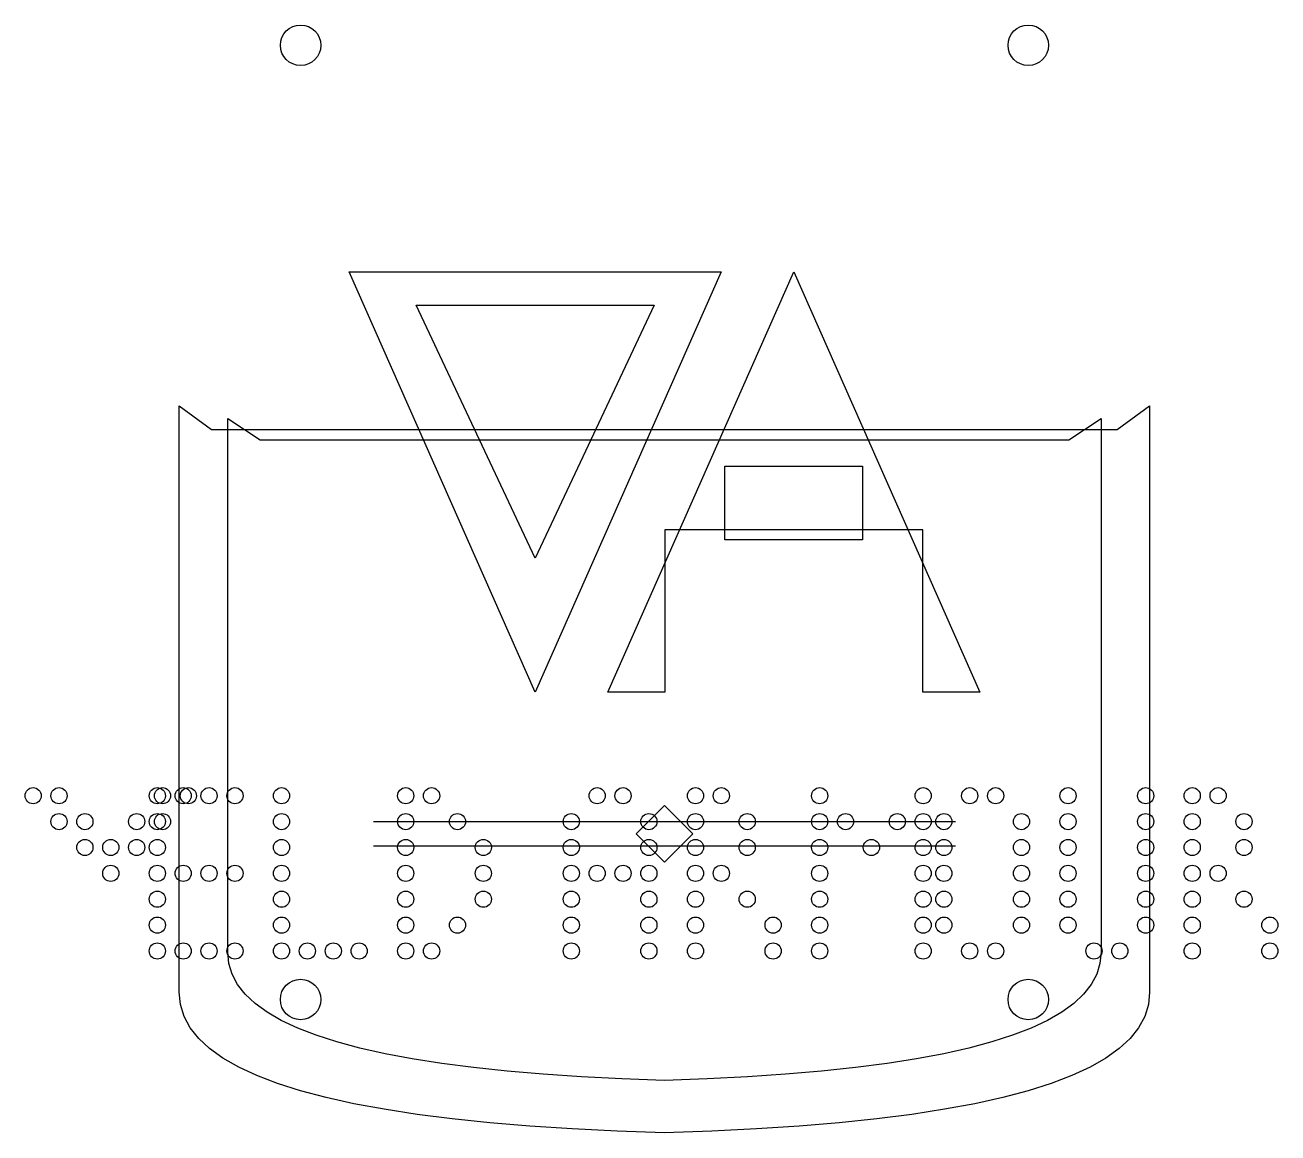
# Model space of a CAD drawing. Header units: millimetres. Extents: x -79 to 76, y -72 to 64.
import ezdxf

# ---------------------------------------------------------------- set-up
doc = ezdxf.new("R2010")
doc.units = ezdxf.units.MM
doc.layers.add('CUT', color=7, linetype='Continuous')

msp = doc.modelspace()

# ---------------------------------------------------------------- linework, layer by layer
at = {"layer": 'CUT'}
for points in [[(-39, 34), (7, 34), (-16, -18)], [(16, 34), (39, -18), (31.962, -18), (31.962, 2.088), (0.038, 2.088), (0.038, -18), (-7, -18)], [(-30.72, 29.86), (-1.28, 29.86), (-16, -1.44)], [(-56, 14.5), (56, 14.5), (60, 17.4), (60, -55.1), (59.85, -56.6312), (59.4, -58.0928), (58.65, -59.4848), (57.6, -60.8072), (56.25, -62.06), (54.6, -63.2432), (52.65, -64.3568), (50.4, -65.4008), (47.85, -66.3752), (45, -67.28), (41.85, -68.1152), (38.4, -68.8808), (34.65, -69.5768), (30.6, -70.2032), (26.25, -70.76), (21.6, -71.2472), (16.65, -71.6648), (11.4, -72.0128), (5.85, -72.2912), (0, -72.5), (-5.85, -72.2912), (-11.4, -72.0128), (-16.65, -71.6648), (-21.6, -71.2472), (-26.25, -70.76), (-30.6, -70.2032), (-34.65, -69.5768), (-38.4, -68.8808), (-41.85, -68.1152), (-45, -67.28), (-47.85, -66.3752), (-50.4, -65.4008), (-52.65, -64.3568), (-54.6, -63.2432), (-56.25, -62.06), (-57.6, -60.8072), (-58.65, -59.4848), (-59.4, -58.0928), (-59.85, -56.6312), (-60, -55.1), (-60, 17.4)], [(-50, 13.2), (50, 13.2), (54, 15.84), (54, -50.16), (53.865, -51.55392), (53.46, -52.88448), (52.785, -54.15168), (51.84, -55.35552), (50.625, -56.496), (49.14, -57.57312), (47.385, -58.58688), (45.36, -59.53728), (43.065, -60.42432), (40.5, -61.248), (37.665, -62.00832), (34.56, -62.70528), (31.185, -63.33888), (27.54, -63.90912), (23.625, -64.416), (19.44, -64.85952), (14.985, -65.23968), (10.26, -65.55648), (5.265, -65.80992), (0, -66), (-5.265, -65.80992), (-10.26, -65.55648), (-14.985, -65.23968), (-19.44, -64.85952), (-23.625, -64.416), (-27.54, -63.90912), (-31.185, -63.33888), (-34.56, -62.70528), (-37.665, -62.00832), (-40.5, -61.248), (-43.065, -60.42432), (-45.36, -59.53728), (-47.385, -58.58688), (-49.14, -57.57312), (-50.625, -56.496), (-51.84, -55.35552), (-52.785, -54.15168), (-53.46, -52.88448), (-53.865, -51.55392), (-54, -50.16), (-54, 15.84)], [(7.49, 9.954), (24.51, 9.954), (24.51, 0.846), (7.49, 0.846)], [(0, -39), (3.5, -35.5), (0, -32), (-3.5, -35.5)]]:
    msp.add_lwpolyline(points, close=True, dxfattribs=at)
for points in [[(-36, -34), (36, -34)], [(-36, -37), (36, -37)]]:
    msp.add_lwpolyline(points, dxfattribs=at)
for centre, radius in [((-45, 62), 2.5), ((45, 62), 2.5), ((-78.08, -30.8), 1), ((-74.88, -30.8), 1), ((-62.72, -30.8), 1), ((-62.08, -30.8), 1), ((-59.52, -30.8), 1), ((-58.88, -30.8), 1), ((-56.32, -30.8), 1), ((-53.12, -30.8), 1), ((-47.36, -30.8), 1), ((-32, -30.8), 1), ((-28.8, -30.8), 1), ((-8.32, -30.8), 1), ((-5.12, -30.8), 1), ((3.84, -30.8), 1), ((7.04, -30.8), 1), ((19.2, -30.8), 1), ((32, -30.8), 1), ((37.76, -30.8), 1), ((40.96, -30.8), 1), ((49.92, -30.8), 1), ((59.52, -30.8), 1), ((65.28, -30.8), 1), ((68.48, -30.8), 1), ((-74.88, -34), 1), ((-71.68, -34), 1), ((-65.28, -34), 1), ((-62.72, -34), 1), ((-62.08, -34), 1), ((-47.36, -34), 1), ((-32, -34), 1), ((-25.6, -34), 1), ((-11.52, -34), 1), ((-1.92, -34), 1), ((3.84, -34), 1), ((10.24, -34), 1), ((19.2, -34), 1), ((22.4, -34), 1), ((28.8, -34), 1), ((32, -34), 1), ((34.56, -34), 1), ((44.16, -34), 1), ((49.92, -34), 1), ((59.52, -34), 1), ((65.28, -34), 1), ((71.68, -34), 1), ((-71.68, -37.2), 1), ((-68.48, -37.2), 1), ((-65.28, -37.2), 1), ((-62.72, -37.2), 1), ((-47.36, -37.2), 1), ((-32, -37.2), 1), ((-22.4, -37.2), 1), ((-11.52, -37.2), 1), ((-1.92, -37.2), 1), ((3.84, -37.2), 1), ((10.24, -37.2), 1), ((19.2, -37.2), 1), ((25.6, -37.2), 1), ((32, -37.2), 1), ((34.56, -37.2), 1), ((44.16, -37.2), 1), ((49.92, -37.2), 1), ((59.52, -37.2), 1), ((65.28, -37.2), 1), ((71.68, -37.2), 1), ((-68.48, -40.4), 1), ((-62.72, -40.4), 1), ((-59.52, -40.4), 1), ((-56.32, -40.4), 1), ((-53.12, -40.4), 1), ((-47.36, -40.4), 1), ((-32, -40.4), 1), ((-22.4, -40.4), 1), ((-11.52, -40.4), 1), ((-8.32, -40.4), 1), ((-5.12, -40.4), 1), ((-1.92, -40.4), 1), ((3.84, -40.4), 1), ((7.04, -40.4), 1), ((19.2, -40.4), 1), ((32, -40.4), 1), ((34.56, -40.4), 1), ((44.16, -40.4), 1), ((49.92, -40.4), 1), ((59.52, -40.4), 1), ((65.28, -40.4), 1), ((68.48, -40.4), 1), ((-62.72, -43.6), 1), ((-47.36, -43.6), 1), ((-32, -43.6), 1), ((-22.4, -43.6), 1), ((-11.52, -43.6), 1), ((-1.92, -43.6), 1), ((3.84, -43.6), 1), ((10.24, -43.6), 1), ((19.2, -43.6), 1), ((32, -43.6), 1), ((34.56, -43.6), 1), ((44.16, -43.6), 1), ((49.92, -43.6), 1), ((59.52, -43.6), 1), ((65.28, -43.6), 1), ((71.68, -43.6), 1), ((-62.72, -46.8), 1), ((-47.36, -46.8), 1), ((-32, -46.8), 1), ((-25.6, -46.8), 1), ((-11.52, -46.8), 1), ((-1.92, -46.8), 1), ((3.84, -46.8), 1), ((13.44, -46.8), 1), ((19.2, -46.8), 1), ((32, -46.8), 1), ((34.56, -46.8), 1), ((44.16, -46.8), 1), ((49.92, -46.8), 1), ((59.52, -46.8), 1), ((65.28, -46.8), 1), ((74.88, -46.8), 1), ((-62.72, -50), 1), ((-59.52, -50), 1), ((-56.32, -50), 1), ((-53.12, -50), 1), ((-47.36, -50), 1), ((-44.16, -50), 1), ((-40.96, -50), 1), ((-37.76, -50), 1), ((-32, -50), 1), ((-28.8, -50), 1), ((-11.52, -50), 1), ((-1.92, -50), 1), ((3.84, -50), 1), ((13.44, -50), 1), ((19.2, -50), 1), ((32, -50), 1), ((37.76, -50), 1), ((40.96, -50), 1), ((53.12, -50), 1), ((56.32, -50), 1), ((65.28, -50), 1), ((74.88, -50), 1), ((-45, -56), 2.5), ((45, -56), 2.5)]:
    msp.add_circle(centre, radius, dxfattribs=at)

doc.saveas('drawing.dxf')
